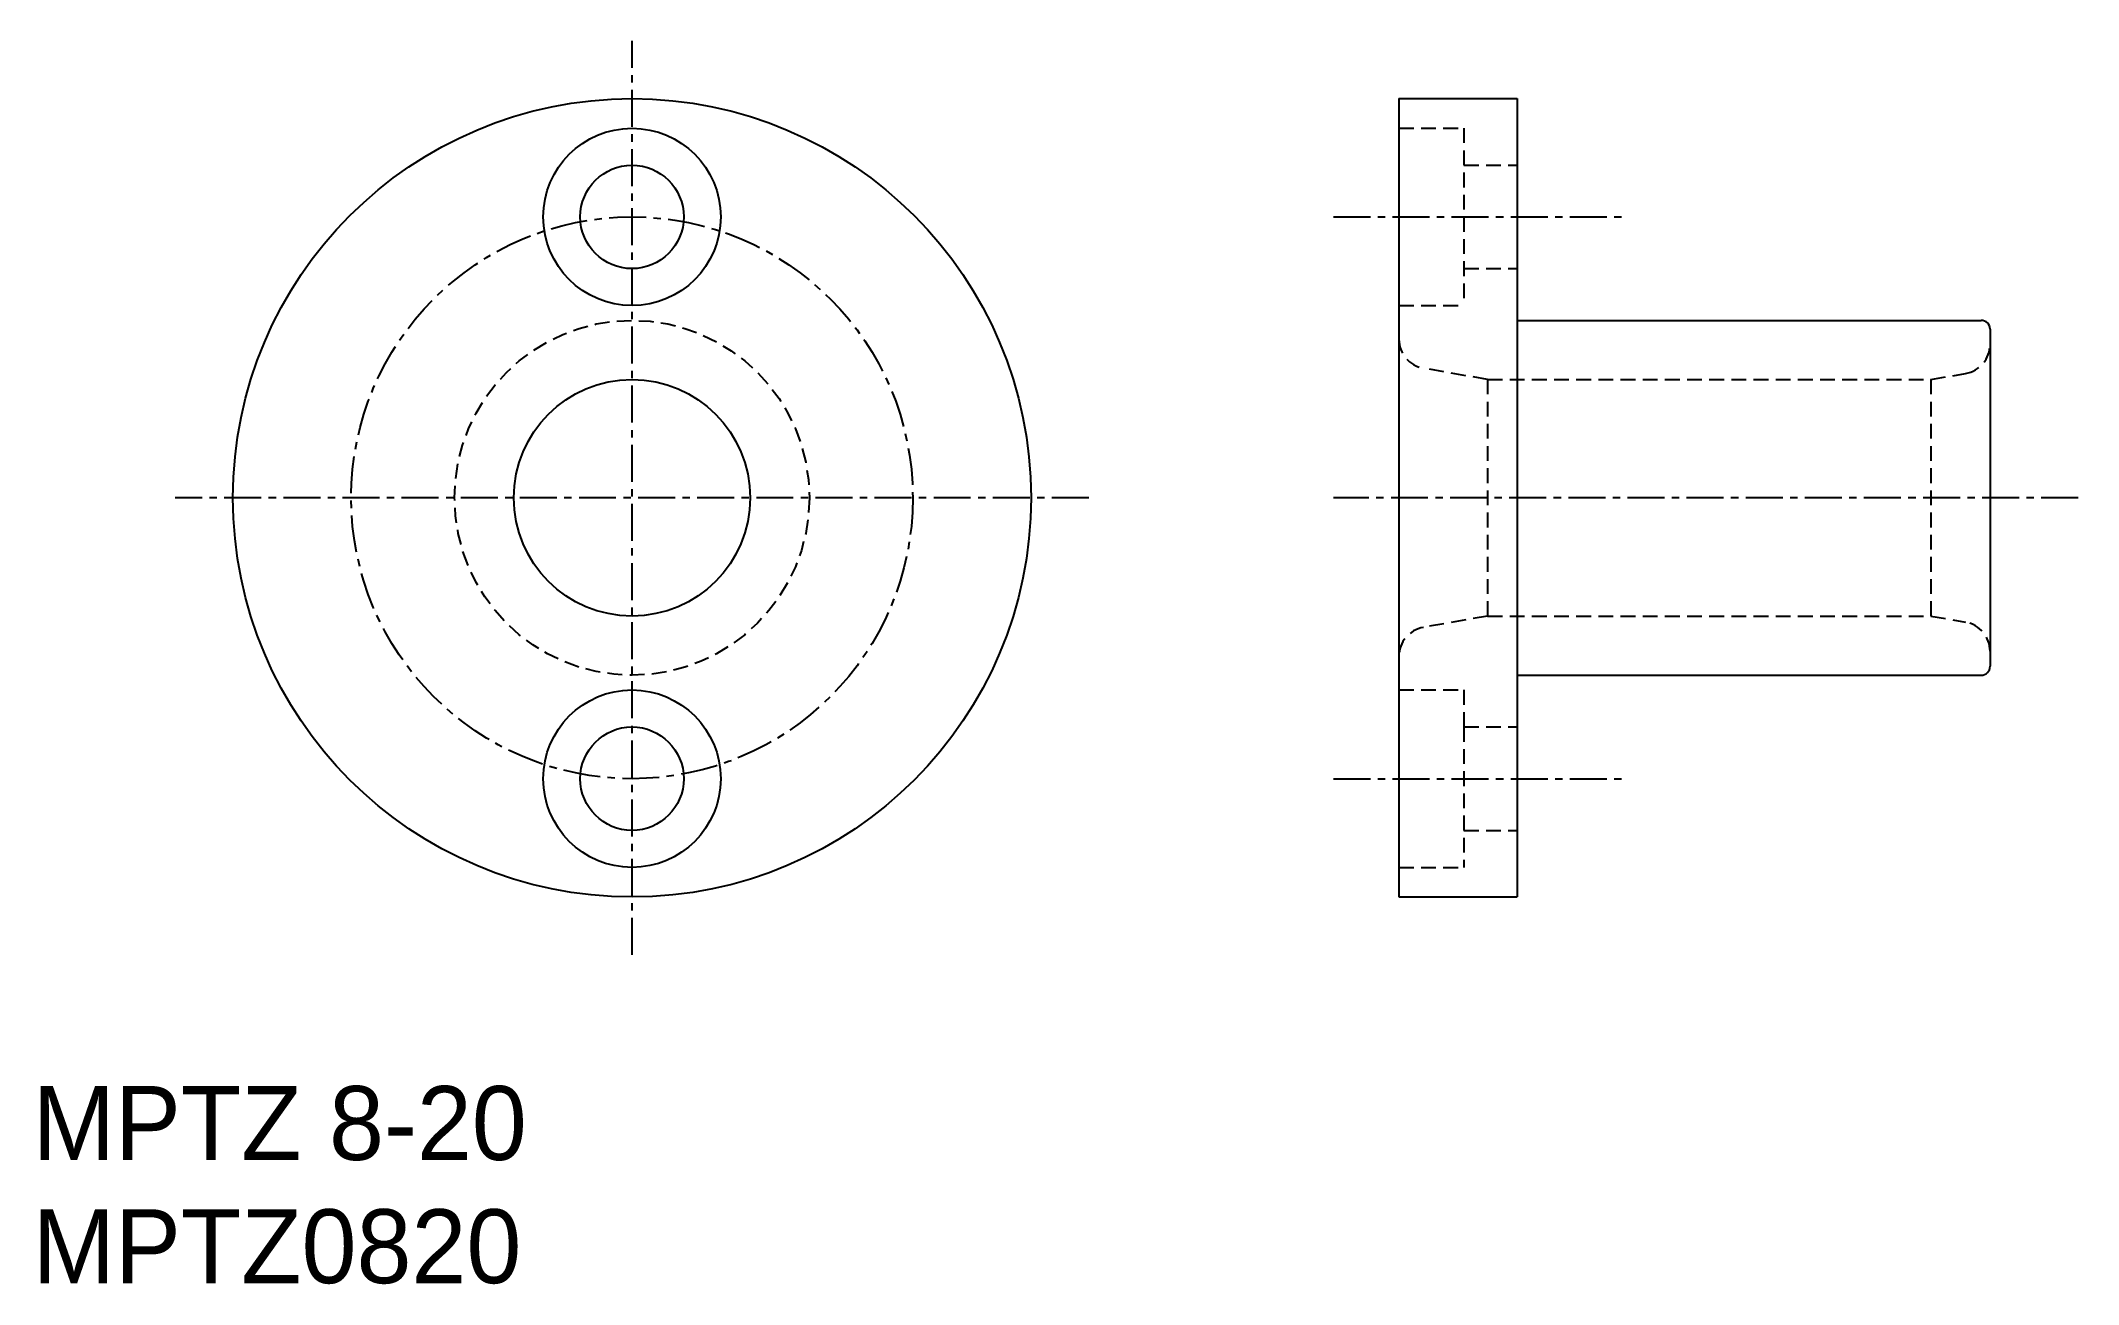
# Model space of a CAD drawing. Extents: x 37.8 to 106.7, y 40.5 to 82.6.
import ezdxf

# ---------------------------------------------------------------- set-up
doc = ezdxf.new("R2010")
doc.units = 0
doc.linetypes.add('CENTER', pattern=[2, 1.25, -0.25, 0.25, -0.25])
doc.linetypes.add('DASHED', pattern=[0.75, 0.5, -0.25])
doc.layers.get('0').update_dxf_attribs({"linetype": 'CONTINUOUS'})
doc.layers.add('CENTER', color=1, linetype='CENTER')

msp = doc.modelspace()

# ---------------------------------------------------------------- linework, layer by layer
at = {"color": 7, "linetype": 'CONTINUOUS'}
for p, q in [((83.728, 80.605), (83.728, 53.605)), ((83.728, 80.605), (87.728, 80.605)), ((87.728, 80.605), (87.728, 73.105)), ((87.728, 73.105), (87.728, 61.105)), ((87.728, 73.105), (103.428, 73.105)), ((103.728, 72.805), (103.728, 61.405)), ((87.728, 61.105), (103.428, 61.105)), ((87.728, 61.105), (87.728, 59.355)), ((87.728, 59.355), (87.728, 53.605)), ((83.728, 53.605), (87.728, 53.605))]:
    msp.add_line(p, q, dxfattribs=at)
at = {"color": 3, "linetype": 'DASHED'}
for p, q in [((83.728, 79.605), (85.928, 79.605)), ((85.928, 79.605), (85.928, 73.605)), ((85.928, 78.355), (87.728, 78.355)), ((85.928, 74.855), (87.728, 74.855)), ((83.728, 73.605), (85.928, 73.605)), ((86.728, 71.105), (84.554, 71.489)), ((86.728, 71.105), (86.728, 63.105)), ((86.728, 71.105), (101.728, 71.105)), ((101.728, 71.105), (102.901, 71.312)), ((101.728, 71.105), (101.728, 63.105)), ((86.728, 63.105), (84.554, 62.722)), ((86.728, 63.105), (101.728, 63.105)), ((101.728, 63.105), (102.901, 62.898)), ((83.728, 60.605), (85.928, 60.605)), ((85.928, 60.605), (85.928, 59.355)), ((85.928, 59.355), (87.728, 59.355)), ((85.928, 59.355), (85.928, 54.605)), ((85.928, 55.855), (87.728, 55.855)), ((83.728, 54.605), (85.928, 54.605))]:
    msp.add_line(p, q, dxfattribs=at)
at = {"color": 7, "linetype": 'CONTINUOUS'}
for centre, radius in [((57.78, 67.105), 13.5), ((57.78, 76.605), 3), ((57.78, 76.605), 1.75), ((57.78, 67.105), 4), ((57.78, 57.605), 3), ((57.78, 57.605), 1.75)]:
    msp.add_circle(centre, radius, dxfattribs=at)
at = {"color": 3, "linetype": 'DASHED'}
msp.add_circle((57.78, 67.105), 6, dxfattribs=at)
at = {"color": 7, "linetype": 'CONTINUOUS'}
for centre, start, end in [((103.428, 72.805), 0, 90), ((103.428, 61.405), 270, 0)]:
    msp.add_arc(centre, 0.3, start, end, dxfattribs=at)
at = {"color": 3, "linetype": 'DASHED'}
for centre, start, end in [((84.728, 72.473), 180, 260), ((102.728, 72.297), 280, 0), ((102.728, 61.914), 0, 80), ((84.728, 61.737), 100, 180)]:
    msp.add_arc(centre, 1, start, end, dxfattribs=at)
at = {"layer": 'CENTER', "color": 1, "linetype": 'CENTER'}
for p, q in [((57.78, 51.648), (57.78, 82.563)), ((81.511, 76.605), (91.401, 76.605)), ((73.237, 67.105), (42.322, 67.105)), ((106.711, 67.105), (81.511, 67.105)), ((81.511, 57.605), (91.401, 57.605))]:
    msp.add_line(p, q, dxfattribs=at)
msp.add_circle((57.78, 67.105), 9.5, dxfattribs=at)

# ---------------------------------------------------------------- texts
at = {"color": 7, "linetype": 'CONTINUOUS'}
for s, p in [('MPTZ 8-20', (37.502, 44.709)), ('MPTZ0820', (37.502, 40.542))]:
    msp.add_text(s, height=2.5, dxfattribs=at).set_placement(p)

doc.saveas('drawing.dxf')
